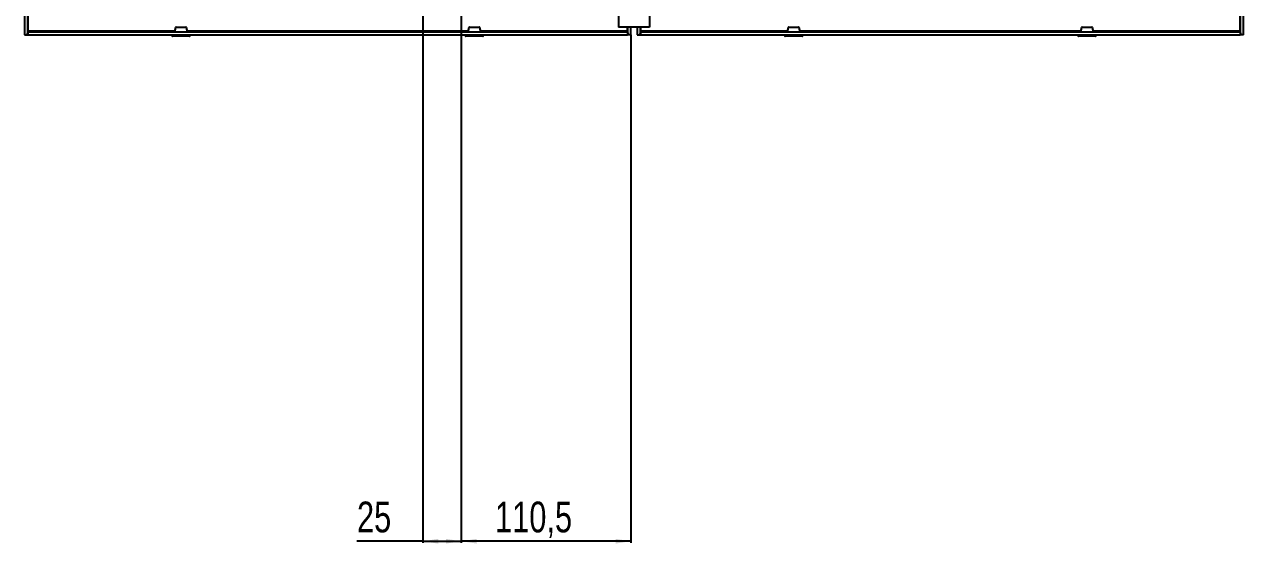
# Model space of a CAD drawing. Header units: millimetres. Extents: x -964 to 2908, y -1920 to 1219.
# Drawn here: x -619 to 175, y -1530 to -1192 of the extents above; entities that cross this region are included whole.
import ezdxf

# ---------------------------------------------------------------- set-up
doc = ezdxf.new("R2010")
doc.units = ezdxf.units.MM
doc.layers.add('FORMAT', color=7, linetype='Continuous')
doc.styles.add('SLDTEXTSTYLE0', font='TXT', dxfattribs={"width": 0.75})
doc.dimstyles.new('SLDDIMSTYLE0', dxfattribs={"dimtxt": 20, "dimasz": 10, "dimexe": 0, "dimexo": 0.0625, "dimgap": 5, "dimtad": 2, "dimdec": 1, "dimrnd": 1e-09, "dimzin": 12, "dimdsep": 46, "dimtxsty": 'SLDTEXTSTYLE0', "dimsah": 1, "dimcen": 0.09, "dimadec": 0, "dimazin": 3, "dimtfac": 1, "dimtofl": 0, "dimtmove": 0, "dimatfit": 3, "dimfxl": 0, "dimfrac": 2, "dimtolj": 1, "dimtzin": 12, "dimarcsym": 0})

# ---------------------------------------------------------------- blocks, each defined once
blk = doc.blocks.new('_D_6')
at = {"layer": 'FORMAT'}
for p, q in [((-334.94, -1159.18), (-334.94, -1529.21)), ((-224.44, -1198.73), (-224.44, -1529.21)), ((-224.44, -1528.21), (-334.94, -1528.21))]:
    blk.add_line(p, q, dxfattribs=at)
for points in [[(-334.94, -1528.21), (-324.94, -1529.75), (-324.94, -1526.67)], [(-224.44, -1528.21), (-234.44, -1526.67), (-234.44, -1529.75)]]:
    blk.add_solid(points, dxfattribs=at)
at = {"layer": 'FORMAT', "insert": (-312.94, -1502.43), "char_height": 20, "attachment_point": 1, "style": 'SLDTEXTSTYLE0'}
blk.add_mtext('110,5', dxfattribs=at)
blk = doc.blocks.new('_D_7')
at = {"layer": 'FORMAT'}
for p, q in [((-359.94, -1159.18), (-359.94, -1529.21)), ((-334.94, -1159.18), (-334.94, -1529.21)), ((-359.94, -1528.21), (-402.84, -1528.21)), ((-359.94, -1528.21), (-334.94, -1528.21))]:
    blk.add_line(p, q, dxfattribs=at)
for points in [[(-359.94, -1528.21), (-349.94, -1529.75), (-349.94, -1526.67)], [(-334.94, -1528.21), (-344.94, -1526.67), (-344.94, -1529.75)]]:
    blk.add_solid(points, dxfattribs=at)
at = {"layer": 'FORMAT', "insert": (-402.84, -1502.43), "char_height": 20, "attachment_point": 1, "style": 'SLDTEXTSTYLE0'}
blk.add_mtext('25', dxfattribs=at)

msp = doc.modelspace()

# ---------------------------------------------------------------- linework, layer by layer
at = {"color": 7, "linetype": 'Continuous', "lineweight": 25}
for p, q in [((-619.44, 756.28), (-619.44, -1198.72)), ((-617.44, 756.28), (-617.44, -1198.72)), ((172.56, -1198.72), (172.56, 756.28)), ((174.56, -1198.72), (174.56, 756.28)), ((-232.44, -1182.29), (-232.44, -1193.72)), ((-212.44, -1180.3), (-212.44, -1193.72)), ((-619.44, -1198.72), (-617.44, -1198.72)), ((-617.14, -1196.72), (-226.74, -1196.72)), ((-617.14, -1196.72), (-617.14, -1198.72)), ((-617.14, -1198.72), (-226.74, -1198.72)), ((-617.04, -1196.72), (-616.84, -1196.12)), ((-523.19, -1198.72), (-523.19, -1199.47)), ((-511.69, -1199.47), (-511.69, -1198.72)), ((-332.19, -1198.72), (-332.19, -1199.47)), ((-320.69, -1199.47), (-320.69, -1198.72)), ((-212.44, -1193.72), (-232.44, -1193.72)), ((-227.04, -1196.12), (-226.84, -1196.72)), ((-226.74, -1196.72), (-226.74, -1198.72)), ((-226.44, -1198.72), (-226.44, -1193.72)), ((-224.44, -1198.72), (-226.44, -1198.72)), ((-224.44, -1198.72), (-224.44, -1193.72)), ((-220.44, -1193.72), (-220.44, -1198.72)), ((-220.44, -1198.72), (-218.44, -1198.72)), ((-218.44, -1193.72), (-218.44, -1198.72)), ((-218.14, -1196.72), (-218.14, -1198.72)), ((-218.14, -1196.72), (172.26, -1196.72)), ((-218.14, -1198.72), (172.26, -1198.72)), ((-218.05, -1196.72), (-217.84, -1196.12)), ((-124.19, -1198.72), (-124.19, -1199.47)), ((-112.69, -1199.47), (-112.69, -1198.72)), ((66.81, -1198.72), (66.81, -1199.47)), ((78.31, -1199.47), (78.31, -1198.72)), ((171.96, -1196.12), (172.16, -1196.72)), ((172.26, -1196.72), (172.26, -1198.72)), ((174.56, -1198.72), (172.56, -1198.72)), ((-520.45, -1199.72), (-522.94, -1199.72)), ((-511.94, -1199.72), (-520.45, -1199.72)), ((-320.94, -1199.72), (-331.94, -1199.72)), ((-121.45, -1199.72), (-123.94, -1199.72)), ((-112.94, -1199.72), (-121.45, -1199.72)), ((78.06, -1199.72), (67.06, -1199.72))]:
    msp.add_line(p, q, dxfattribs=at)
at = {"color": 8, "linetype": 'Continuous', "lineweight": 18}
for p, q in [((-616.84, -1196.12), (-616.84, -1094.92)), ((171.96, -1094.92), (171.96, -1196.12)), ((-521.41, -1196.12), (-616.84, -1196.12)), ((-330.41, -1196.12), (-513.47, -1196.12)), ((-227.04, -1196.12), (-322.47, -1196.12)), ((-227.04, -1193.72), (-227.04, -1196.12)), ((-217.84, -1196.12), (-217.84, -1193.72)), ((-122.41, -1196.12), (-217.84, -1196.12)), ((68.59, -1196.12), (-114.47, -1196.12)), ((171.96, -1196.12), (76.53, -1196.12)), ((-523.19, -1199.47), (-520.58, -1199.47)), ((-520.58, -1199.47), (-511.69, -1199.47)), ((-332.19, -1199.47), (-320.69, -1199.47)), ((-124.19, -1199.47), (-121.58, -1199.47)), ((-121.58, -1199.47), (-112.69, -1199.47)), ((66.81, -1199.47), (78.31, -1199.47))]:
    msp.add_line(p, q, dxfattribs=at)
at = {"color": 7, "linetype": 'Continuous', "lineweight": 25}
for centre, radius, start, end in [((-520.55, -1194.22), 0.5, 89.96367, 164.83397), ((-514.33, -1194.22), 0.5, 15.24646, 90.04596), ((-329.55, -1194.22), 0.5, 89.99815, 165.40011), ((-323.33, -1194.22), 0.5, 15.31604, 90.02276), ((-121.55, -1194.22), 0.5, 89.96367, 164.83397), ((-115.33, -1194.22), 0.5, 15.24646, 90.04596), ((69.45, -1194.22), 0.5, 89.99815, 165.40011), ((75.67, -1194.22), 0.5, 15.31604, 90.02276), ((-522.94, -1199.47), 0.25, 180, 270), ((-511.94, -1199.47), 0.25, 270, 0), ((-331.94, -1199.47), 0.25, 180, 270), ((-320.94, -1199.47), 0.25, 270, 0), ((-123.94, -1199.47), 0.25, 180, 270), ((-112.94, -1199.47), 0.25, 270, 0), ((67.06, -1199.47), 0.25, 180, 270), ((78.06, -1199.47), 0.25, 270, 0)]:
    msp.add_arc(centre, radius, start, end, dxfattribs=at)
for points, knots in [([(-617.44, -1198.72), (-617.41, -1198.28), (-617.38, -1197.72), (-617.18, -1197.16), (-617.14, -1197.04)], [0, 0, 0, 0, 0.773459, 1, 1, 1, 1]), ([(-521.03, -1194.07), (-521.22, -1194.81), (-521.44, -1195.67), (-521.46, -1196.59), (-521.46, -1196.72)], [0, 0, 0, 0, 0.85815, 1, 1, 1, 1]), ([(-520.51, -1193.72), (-520.52, -1193.72), (-520.57, -1193.72), (-520.29, -1193.72), (-519.77, -1193.72), (-519.05, -1193.72), (-518.2, -1193.72), (-517.13, -1193.72), (-516.11, -1193.72), (-515.22, -1193.72), (-514.61, -1193.72), (-514.32, -1193.72), (-514.36, -1193.72), (-514.37, -1193.72)], [0, 0, 0, 0, 0.03384, 0.141254, 0.248698, 0.315774, 0.423314, 0.530846, 0.63821, 0.745706, 0.853372, 0.960917, 1, 1, 1, 1]), ([(-513.42, -1196.72), (-513.42, -1196.59), (-513.44, -1195.67), (-513.66, -1194.81), (-513.85, -1194.07)], [0, 0, 0, 0, 0.14185, 1, 1, 1, 1]), ([(-330.03, -1194.07), (-330.22, -1194.81), (-330.44, -1195.67), (-330.46, -1196.59), (-330.46, -1196.72)], [0, 0, 0, 0, 0.85815, 1, 1, 1, 1]), ([(-329.55, -1193.72), (-329.51, -1193.72), (-329.43, -1193.72), (-328.87, -1193.72), (-328.06, -1193.72), (-327.07, -1193.72), (-326.01, -1193.72), (-325.22, -1193.72), (-324.83, -1193.72), (-324.74, -1193.72)], [0, 0, 0, 0, 0.158514, 0.317278, 0.475863, 0.634247, 0.792477, 0.950708, 1, 1, 1, 1]), ([(-324.74, -1193.72), (-324.55, -1193.72), (-324.08, -1193.72), (-323.53, -1193.72), (-323.4, -1193.72), (-323.34, -1193.72)], [0, 0, 0, 0, 0.2565532, 0.6279811, 1, 1, 1, 1]), ([(-322.42, -1196.72), (-322.42, -1196.59), (-322.44, -1195.67), (-322.66, -1194.81), (-322.85, -1194.07)], [0, 0, 0, 0, 0.14185, 1, 1, 1, 1]), ([(-226.74, -1197.01), (-226.71, -1197.09), (-226.6, -1197.42), (-226.48, -1197.98), (-226.45, -1198.47), (-226.44, -1198.72)], [0, 0, 0, 0, 0.141742, 0.566203, 1, 1, 1, 1]), ([(-218.44, -1198.72), (-218.41, -1198.34), (-218.38, -1197.77), (-218.2, -1197.19), (-218.14, -1197)], [0, 0, 0, 0, 0.662931, 1, 1, 1, 1]), ([(-122.03, -1194.07), (-122.22, -1194.81), (-122.44, -1195.67), (-122.46, -1196.59), (-122.46, -1196.72)], [0, 0, 0, 0, 0.8581504, 1, 1, 1, 1]), ([(-121.51, -1193.72), (-121.52, -1193.72), (-121.57, -1193.72), (-121.29, -1193.72), (-120.77, -1193.72), (-120.05, -1193.72), (-119.2, -1193.72), (-118.13, -1193.72), (-117.11, -1193.72), (-116.22, -1193.72), (-115.61, -1193.72), (-115.32, -1193.72), (-115.36, -1193.72), (-115.37, -1193.72)], [0, 0, 0, 0, 0.03384, 0.141254, 0.248698, 0.315774, 0.423314, 0.530846, 0.63821, 0.745706, 0.853372, 0.960917, 1, 1, 1, 1]), ([(-114.42, -1196.72), (-114.42, -1196.59), (-114.44, -1195.67), (-114.66, -1194.81), (-114.85, -1194.07)], [0, 0, 0, 0, 0.1418495, 1, 1, 1, 1]), ([(68.97, -1194.07), (68.78, -1194.81), (68.56, -1195.67), (68.54, -1196.59), (68.54, -1196.72)], [0, 0, 0, 0, 0.85815, 1, 1, 1, 1]), ([(69.45, -1193.72), (69.49, -1193.72), (69.57, -1193.72), (70.13, -1193.72), (70.94, -1193.72), (71.93, -1193.72), (72.99, -1193.72), (73.78, -1193.72), (74.17, -1193.72), (74.26, -1193.72)], [0, 0, 0, 0, 0.158514, 0.317278, 0.475863, 0.634247, 0.792477, 0.950708, 1, 1, 1, 1]), ([(74.26, -1193.72), (74.45, -1193.72), (74.92, -1193.72), (75.47, -1193.72), (75.6, -1193.72), (75.66, -1193.72)], [0, 0, 0, 0, 0.2565532, 0.6279811, 1, 1, 1, 1]), ([(76.58, -1196.72), (76.58, -1196.59), (76.56, -1195.67), (76.34, -1194.81), (76.15, -1194.07)], [0, 0, 0, 0, 0.14185, 1, 1, 1, 1]), ([(172.26, -1197.01), (172.29, -1197.09), (172.4, -1197.42), (172.52, -1197.98), (172.55, -1198.47), (172.56, -1198.72)], [0, 0, 0, 0, 0.141742, 0.566203, 1, 1, 1, 1])]:
    msp.add_open_spline(points, degree=3, knots=knots, dxfattribs=at)
for points in [[(-616.84, -1196.12), (-616.86, -1196.2), (-616.91, -1196.35), (-616.99, -1196.55), (-617.06, -1196.69), (-617.11, -1196.71), (-617.14, -1196.72)], [(-226.74, -1196.72), (-226.76, -1196.71), (-226.81, -1196.69), (-226.89, -1196.55), (-226.96, -1196.35), (-227.01, -1196.2), (-227.04, -1196.12)], [(-217.84, -1196.12), (-217.86, -1196.2), (-217.91, -1196.35), (-217.99, -1196.55), (-218.06, -1196.69), (-218.11, -1196.71), (-218.14, -1196.72)], [(172.26, -1196.72), (172.24, -1196.71), (172.19, -1196.69), (172.11, -1196.55), (172.04, -1196.35), (171.99, -1196.2), (171.96, -1196.12)]]:
    msp.add_open_spline(points, degree=3, dxfattribs=at)
at = {"color": 8, "linetype": 'Continuous', "lineweight": 18}
for points, knots in [([(-513.89, -1194.09), (-513.88, -1194.09), (-513.83, -1194.09), (-514.17, -1194.09), (-514.88, -1194.09), (-515.9, -1194.09), (-517.09, -1194.09), (-518.31, -1194.09), (-519.3, -1194.09), (-520.13, -1194.09), (-520.73, -1194.09), (-521.06, -1194.09), (-521, -1194.09), (-520.99, -1194.09)], [0, 0, 0, 0, 0.038891, 0.14638, 0.253973, 0.361383, 0.468681, 0.576165, 0.683665, 0.750707, 0.858068, 0.965424, 1, 1, 1, 1]), ([(-324.47, -1194.09), (-324.58, -1194.09), (-325.03, -1194.09), (-325.55, -1194.09), (-326.34, -1194.09), (-327.17, -1194.09), (-328.31, -1194.09), (-329.26, -1194.09), (-329.84, -1194.09), (-330.09, -1194.09), (-330.03, -1194.09), (-330.02, -1194.09)], [0, 0, 0, 0, 0.048751, 0.2049421, 0.2053925, 0.3620339, 0.5188266, 0.6757989, 0.8329225, 0.9897783, 1, 1, 1, 1]), ([(-322.88, -1194.09), (-322.87, -1194.09), (-322.81, -1194.09), (-323.12, -1194.09), (-323.7, -1194.09), (-324.25, -1194.09), (-324.47, -1194.09)], [0, 0, 0, 0, 0.083271, 0.424284, 0.764725, 1, 1, 1, 1]), ([(-114.89, -1194.09), (-114.88, -1194.09), (-114.83, -1194.09), (-115.17, -1194.09), (-115.88, -1194.09), (-116.9, -1194.09), (-118.09, -1194.09), (-119.31, -1194.09), (-120.3, -1194.09), (-121.13, -1194.09), (-121.73, -1194.09), (-122.06, -1194.09), (-122, -1194.09), (-121.99, -1194.09)], [0, 0, 0, 0, 0.038891, 0.14638, 0.253973, 0.361383, 0.468681, 0.576165, 0.683665, 0.750707, 0.858068, 0.965424, 1, 1, 1, 1]), ([(74.53, -1194.09), (74.42, -1194.09), (73.97, -1194.09), (73.45, -1194.09), (72.66, -1194.09), (71.83, -1194.09), (70.69, -1194.09), (69.74, -1194.09), (69.16, -1194.09), (68.91, -1194.09), (68.97, -1194.09), (68.98, -1194.09)], [0, 0, 0, 0, 0.048751, 0.2049421, 0.2053925, 0.3620339, 0.5188266, 0.6757989, 0.8329225, 0.9897783, 1, 1, 1, 1]), ([(76.12, -1194.09), (76.13, -1194.09), (76.19, -1194.09), (75.88, -1194.09), (75.3, -1194.09), (74.75, -1194.09), (74.53, -1194.09)], [0, 0, 0, 0, 0.083271, 0.424284, 0.764725, 1, 1, 1, 1])]:
    msp.add_open_spline(points, degree=3, knots=knots, dxfattribs=at)

# ---------------------------------------------------------------- dimensions: what is measured, and where the dimension line sits
at = {"layer": 'FORMAT'}
dim = msp.add_linear_dim(base=(-334.94, -1528.21), p1=(-359.94, -1159.17), p2=(-334.94, -1159.17), angle=0, dimstyle='SLDDIMSTYLE0', dxfattribs=at)
dim.commit()
dim.dimension.update_dxf_attribs({"geometry": '_D_7', "text_midpoint": (-388.06, -1528.21), "dimtype": 160})
dim = msp.add_linear_dim(base=(-334.94, -1528.21), p1=(-224.44, -1198.72), p2=(-334.94, -1159.17), dimstyle='SLDDIMSTYLE0', dxfattribs=at)
dim.commit()
dim.dimension.update_dxf_attribs({"geometry": '_D_6', "text_midpoint": (-279.69, -1528.21), "dimtype": 160})

doc.saveas('drawing.dxf')
